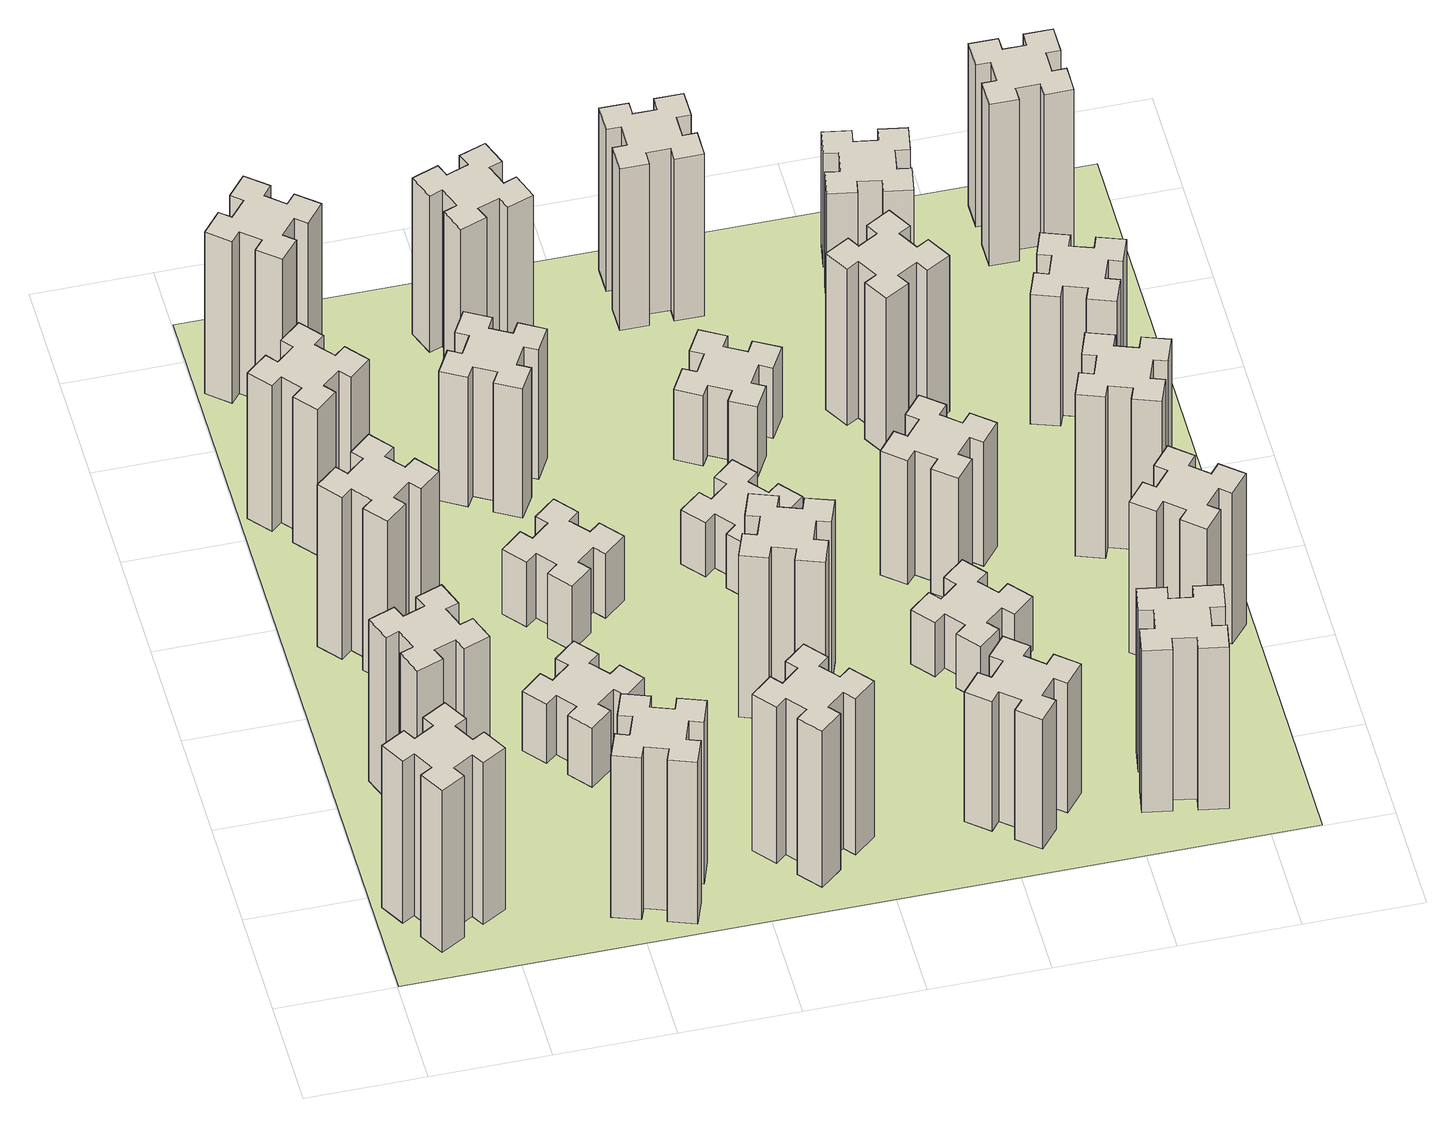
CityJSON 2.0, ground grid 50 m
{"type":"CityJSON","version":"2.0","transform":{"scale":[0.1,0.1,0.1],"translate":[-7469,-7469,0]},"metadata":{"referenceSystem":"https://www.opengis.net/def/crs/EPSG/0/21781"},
"CityObjects":{
"building1":{"type":"Building","attributes":{"class":"1000","function":"1000","usage":"1000","yearOfConstruction":2016,"roofType":"1000","measuredHeight":90,"storeysAboveGround":30,"storeysBelowGround":0},"geometry":[{"type":"Solid","lod":"1","boundaries":[[[[0,1,2,3,4,5,6,7,8,9,10,11,12,13,14,15,16,17,18,19]],[[17,16,20,21]],[[16,15,22,20]],[[15,14,23,22]],[[14,13,24,23]],[[13,12,25,24]],[[12,11,26,25]],[[11,10,27,26]],[[10,9,28,27]],[[9,8,29,28]],[[8,7,30,29]],[[7,6,31,30]],[[6,5,32,31]],[[5,4,33,32]],[[4,3,34,33]],[[3,2,35,34]],[[2,1,36,35]],[[1,0,37,36]],[[0,19,38,37]],[[19,18,39,38]],[[18,17,21,39]],[[24,25,26,27,28,29,30,31,32,33,34,35,36,37,38,39,21,20,22,23]]]]}]},
"building2":{"type":"Building","attributes":{"class":"1000","function":"1000","usage":"1000","yearOfConstruction":2016,"roofType":"1000","measuredHeight":90,"storeysAboveGround":30,"storeysBelowGround":0},"geometry":[{"type":"Solid","lod":"1","boundaries":[[[[40,41,42,43,44,45,46,47,48,49,50,51,52,53,54,55,56,57,58,59]],[[57,56,60,61]],[[56,55,62,60]],[[55,54,63,62]],[[54,53,64,63]],[[53,52,65,64]],[[52,51,66,65]],[[51,50,67,66]],[[50,49,68,67]],[[49,48,69,68]],[[48,47,70,69]],[[47,46,71,70]],[[46,45,72,71]],[[45,44,73,72]],[[44,43,74,73]],[[43,42,75,74]],[[42,41,76,75]],[[41,40,77,76]],[[40,59,78,77]],[[59,58,79,78]],[[58,57,61,79]],[[64,65,66,67,68,69,70,71,72,73,74,75,76,77,78,79,61,60,62,63]]]]}]},
"building3":{"type":"Building","attributes":{"class":"1000","function":"1000","usage":"1000","yearOfConstruction":2016,"roofType":"1000","measuredHeight":90,"storeysAboveGround":30,"storeysBelowGround":0},"geometry":[{"type":"Solid","lod":"1","boundaries":[[[[80,81,82,83,84,85,86,87,88,89,90,91,92,93,94,95,96,97,98,99]],[[97,96,100,101]],[[96,95,102,100]],[[95,94,103,102]],[[94,93,104,103]],[[93,92,105,104]],[[92,91,106,105]],[[91,90,107,106]],[[90,89,108,107]],[[89,88,109,108]],[[88,87,110,109]],[[87,86,111,110]],[[86,85,112,111]],[[85,84,113,112]],[[84,83,114,113]],[[83,82,115,114]],[[82,81,116,115]],[[81,80,117,116]],[[80,99,118,117]],[[99,98,119,118]],[[98,97,101,119]],[[104,105,106,107,108,109,110,111,112,113,114,115,116,117,118,119,101,100,102,103]]]]}]},
"building4":{"type":"Building","attributes":{"class":"1000","function":"1000","usage":"1000","yearOfConstruction":2016,"roofType":"1000","measuredHeight":81,"storeysAboveGround":30,"storeysBelowGround":0},"geometry":[{"type":"Solid","lod":"1","boundaries":[[[[120,121,122,123,124,125,126,127,128,129,130,131,132,133,134,135,136,137,138,139]],[[137,136,140,141]],[[136,135,142,140]],[[135,134,143,142]],[[134,133,144,143]],[[133,132,145,144]],[[132,131,146,145]],[[131,130,147,146]],[[130,129,148,147]],[[129,128,149,148]],[[128,127,150,149]],[[127,126,151,150]],[[126,125,152,151]],[[125,124,153,152]],[[124,123,154,153]],[[123,122,155,154]],[[122,121,156,155]],[[121,120,157,156]],[[120,139,158,157]],[[139,138,159,158]],[[138,137,141,159]],[[144,145,146,147,148,149,150,151,152,153,154,155,156,157,158,159,141,140,142,143]]]]}]},
"building5":{"type":"Building","attributes":{"class":"1000","function":"1000","usage":"1000","yearOfConstruction":2016,"roofType":"1000","measuredHeight":90,"storeysAboveGround":30,"storeysBelowGround":0},"geometry":[{"type":"Solid","lod":"1","boundaries":[[[[160,161,162,163,164,165,166,167,168,169,170,171,172,173,174,175,176,177,178,179]],[[177,176,180,181]],[[176,175,182,180]],[[175,174,183,182]],[[174,173,184,183]],[[173,172,185,184]],[[172,171,186,185]],[[171,170,187,186]],[[170,169,188,187]],[[169,168,189,188]],[[168,167,190,189]],[[167,166,191,190]],[[166,165,192,191]],[[165,164,193,192]],[[164,163,194,193]],[[163,162,195,194]],[[162,161,196,195]],[[161,160,197,196]],[[160,179,198,197]],[[179,178,199,198]],[[178,177,181,199]],[[184,185,186,187,188,189,190,191,192,193,194,195,196,197,198,199,181,180,182,183]]]]}]},
"building6":{"type":"Building","attributes":{"class":"1000","function":"1000","usage":"1000","yearOfConstruction":2016,"roofType":"1000","measuredHeight":90,"storeysAboveGround":30,"storeysBelowGround":0},"geometry":[{"type":"Solid","lod":"1","boundaries":[[[[200,201,202,203,204,205,206,207,208,209,210,211,212,213,214,215,216,217,218,219]],[[217,216,220,221]],[[216,215,222,220]],[[215,214,223,222]],[[214,213,224,223]],[[213,212,225,224]],[[212,211,226,225]],[[211,210,227,226]],[[210,209,228,227]],[[209,208,229,228]],[[208,207,230,229]],[[207,206,231,230]],[[206,205,232,231]],[[205,204,233,232]],[[204,203,234,233]],[[203,202,235,234]],[[202,201,236,235]],[[201,200,237,236]],[[200,219,238,237]],[[219,218,239,238]],[[218,217,221,239]],[[224,225,226,227,228,229,230,231,232,233,234,235,236,237,238,239,221,220,222,223]]]]}]},
"building7":{"type":"Building","attributes":{"class":"1000","function":"1000","usage":"1000","yearOfConstruction":2016,"roofType":"1000","measuredHeight":33,"storeysAboveGround":30,"storeysBelowGround":0},"geometry":[{"type":"Solid","lod":"1","boundaries":[[[[240,241,242,243,244,245,246,247,248,249,250,251,252,253,254,255,256,257,258,259]],[[257,256,260,261]],[[256,255,262,260]],[[255,254,263,262]],[[254,253,264,263]],[[253,252,265,264]],[[252,251,266,265]],[[251,250,267,266]],[[250,249,268,267]],[[249,248,269,268]],[[248,247,270,269]],[[247,246,271,270]],[[246,245,272,271]],[[245,244,273,272]],[[244,243,274,273]],[[243,242,275,274]],[[242,241,276,275]],[[241,240,277,276]],[[240,259,278,277]],[[259,258,279,278]],[[258,257,261,279]],[[264,265,266,267,268,269,270,271,272,273,274,275,276,277,278,279,261,260,262,263]]]]}]},
"building8":{"type":"Building","attributes":{"class":"1000","function":"1000","usage":"1000","yearOfConstruction":2016,"roofType":"1000","measuredHeight":36,"storeysAboveGround":30,"storeysBelowGround":0},"geometry":[{"type":"Solid","lod":"1","boundaries":[[[[280,281,282,283,284,285,286,287,288,289,290,291,292,293,294,295,296,297,298,299]],[[297,296,300,301]],[[296,295,302,300]],[[295,294,303,302]],[[294,293,304,303]],[[293,292,305,304]],[[292,291,306,305]],[[291,290,307,306]],[[290,289,308,307]],[[289,288,309,308]],[[288,287,310,309]],[[287,286,311,310]],[[286,285,312,311]],[[285,284,313,312]],[[284,283,314,313]],[[283,282,315,314]],[[282,281,316,315]],[[281,280,317,316]],[[280,299,318,317]],[[299,298,319,318]],[[298,297,301,319]],[[304,305,306,307,308,309,310,311,312,313,314,315,316,317,318,319,301,300,302,303]]]]}]},
"building9":{"type":"Building","attributes":{"class":"1000","function":"1000","usage":"1000","yearOfConstruction":2016,"roofType":"1000","measuredHeight":72,"storeysAboveGround":30,"storeysBelowGround":0},"geometry":[{"type":"Solid","lod":"1","boundaries":[[[[320,321,322,323,324,325,326,327,328,329,330,331,332,333,334,335,336,337,338,339]],[[337,336,340,341]],[[336,335,342,340]],[[335,334,343,342]],[[334,333,344,343]],[[333,332,345,344]],[[332,331,346,345]],[[331,330,347,346]],[[330,329,348,347]],[[329,328,349,348]],[[328,327,350,349]],[[327,326,351,350]],[[326,325,352,351]],[[325,324,353,352]],[[324,323,354,353]],[[323,322,355,354]],[[322,321,356,355]],[[321,320,357,356]],[[320,339,358,357]],[[339,338,359,358]],[[338,337,341,359]],[[344,345,346,347,348,349,350,351,352,353,354,355,356,357,358,359,341,340,342,343]]]]}]},
"building10":{"type":"Building","attributes":{"class":"1000","function":"1000","usage":"1000","yearOfConstruction":2016,"roofType":"1000","measuredHeight":87,"storeysAboveGround":30,"storeysBelowGround":0},"geometry":[{"type":"Solid","lod":"1","boundaries":[[[[360,361,362,363,364,365,366,367,368,369,370,371,372,373,374,375,376,377,378,379]],[[377,376,380,381]],[[376,375,382,380]],[[375,374,383,382]],[[374,373,384,383]],[[373,372,385,384]],[[372,371,386,385]],[[371,370,387,386]],[[370,369,388,387]],[[369,368,389,388]],[[368,367,390,389]],[[367,366,391,390]],[[366,365,392,391]],[[365,364,393,392]],[[364,363,394,393]],[[363,362,395,394]],[[362,361,396,395]],[[361,360,397,396]],[[360,379,398,397]],[[379,378,399,398]],[[378,377,381,399]],[[384,385,386,387,388,389,390,391,392,393,394,395,396,397,398,399,381,380,382,383]]]]}]},
"building11":{"type":"Building","attributes":{"class":"1000","function":"1000","usage":"1000","yearOfConstruction":2016,"roofType":"1000","measuredHeight":87,"storeysAboveGround":30,"storeysBelowGround":0},"geometry":[{"type":"Solid","lod":"1","boundaries":[[[[400,401,402,403,404,405,406,407,408,409,410,411,412,413,414,415,416,417,418,419]],[[417,416,420,421]],[[416,415,422,420]],[[415,414,423,422]],[[414,413,424,423]],[[413,412,425,424]],[[412,411,426,425]],[[411,410,427,426]],[[410,409,428,427]],[[409,408,429,428]],[[408,407,430,429]],[[407,406,431,430]],[[406,405,432,431]],[[405,404,433,432]],[[404,403,434,433]],[[403,402,435,434]],[[402,401,436,435]],[[401,400,437,436]],[[400,419,438,437]],[[419,418,439,438]],[[418,417,421,439]],[[424,425,426,427,428,429,430,431,432,433,434,435,436,437,438,439,421,420,422,423]]]]}]},
"building12":{"type":"Building","attributes":{"class":"1000","function":"1000","usage":"1000","yearOfConstruction":2016,"roofType":"1000","measuredHeight":90,"storeysAboveGround":30,"storeysBelowGround":0},"geometry":[{"type":"Solid","lod":"1","boundaries":[[[[440,441,442,443,444,445,446,447,448,449,450,451,452,453,454,455,456,457,458,459]],[[457,456,460,461]],[[456,455,462,460]],[[455,454,463,462]],[[454,453,464,463]],[[453,452,465,464]],[[452,451,466,465]],[[451,450,467,466]],[[450,449,468,467]],[[449,448,469,468]],[[448,447,470,469]],[[447,446,471,470]],[[446,445,472,471]],[[445,444,473,472]],[[444,443,474,473]],[[443,442,475,474]],[[442,441,476,475]],[[441,440,477,476]],[[440,459,478,477]],[[459,458,479,478]],[[458,457,461,479]],[[464,465,466,467,468,469,470,471,472,473,474,475,476,477,478,479,461,460,462,463]]]]}]},
"building13":{"type":"Building","attributes":{"class":"1000","function":"1000","usage":"1000","yearOfConstruction":2016,"roofType":"1000","measuredHeight":30,"storeysAboveGround":30,"storeysBelowGround":0},"geometry":[{"type":"Solid","lod":"1","boundaries":[[[[480,481,482,483,484,485,486,487,488,489,490,491,492,493,494,495,496,497,498,499]],[[497,496,500,501]],[[496,495,502,500]],[[495,494,503,502]],[[494,493,504,503]],[[493,492,505,504]],[[492,491,506,505]],[[491,490,507,506]],[[490,489,508,507]],[[489,488,509,508]],[[488,487,510,509]],[[487,486,511,510]],[[486,485,512,511]],[[485,484,513,512]],[[484,483,514,513]],[[483,482,515,514]],[[482,481,516,515]],[[481,480,517,516]],[[480,499,518,517]],[[499,498,519,518]],[[498,497,501,519]],[[504,505,506,507,508,509,510,511,512,513,514,515,516,517,518,519,501,500,502,503]]]]}]},
"building14":{"type":"Building","attributes":{"class":"1000","function":"1000","usage":"1000","yearOfConstruction":2016,"roofType":"1000","measuredHeight":72,"storeysAboveGround":30,"storeysBelowGround":0},"geometry":[{"type":"Solid","lod":"1","boundaries":[[[[520,521,522,523,524,525,526,527,528,529,530,531,532,533,534,535,536,537,538,539]],[[537,536,540,541]],[[536,535,542,540]],[[535,534,543,542]],[[534,533,544,543]],[[533,532,545,544]],[[532,531,546,545]],[[531,530,547,546]],[[530,529,548,547]],[[529,528,549,548]],[[528,527,550,549]],[[527,526,551,550]],[[526,525,552,551]],[[525,524,553,552]],[[524,523,554,553]],[[523,522,555,554]],[[522,521,556,555]],[[521,520,557,556]],[[520,539,558,557]],[[539,538,559,558]],[[538,537,541,559]],[[544,545,546,547,548,549,550,551,552,553,554,555,556,557,558,559,541,540,542,543]]]]}]},
"building15":{"type":"Building","attributes":{"class":"1000","function":"1000","usage":"1000","yearOfConstruction":2016,"roofType":"1000","measuredHeight":39,"storeysAboveGround":30,"storeysBelowGround":0},"geometry":[{"type":"Solid","lod":"1","boundaries":[[[[560,561,562,563,564,565,566,567,568,569,570,571,572,573,574,575,576,577,578,579]],[[577,576,580,581]],[[576,575,582,580]],[[575,574,583,582]],[[574,573,584,583]],[[573,572,585,584]],[[572,571,586,585]],[[571,570,587,586]],[[570,569,588,587]],[[569,568,589,588]],[[568,567,590,589]],[[567,566,591,590]],[[566,565,592,591]],[[565,564,593,592]],[[564,563,594,593]],[[563,562,595,594]],[[562,561,596,595]],[[561,560,597,596]],[[560,579,598,597]],[[579,578,599,598]],[[578,577,581,599]],[[584,585,586,587,588,589,590,591,592,593,594,595,596,597,598,599,581,580,582,583]]]]}]},
"building16":{"type":"Building","attributes":{"class":"1000","function":"1000","usage":"1000","yearOfConstruction":2016,"roofType":"1000","measuredHeight":90,"storeysAboveGround":30,"storeysBelowGround":0},"geometry":[{"type":"Solid","lod":"1","boundaries":[[[[600,601,602,603,604,605,606,607,608,609,610,611,612,613,614,615,616,617,618,619]],[[617,616,620,621]],[[616,615,622,620]],[[615,614,623,622]],[[614,613,624,623]],[[613,612,625,624]],[[612,611,626,625]],[[611,610,627,626]],[[610,609,628,627]],[[609,608,629,628]],[[608,607,630,629]],[[607,606,631,630]],[[606,605,632,631]],[[605,604,633,632]],[[604,603,634,633]],[[603,602,635,634]],[[602,601,636,635]],[[601,600,637,636]],[[600,619,638,637]],[[619,618,639,638]],[[618,617,621,639]],[[624,625,626,627,628,629,630,631,632,633,634,635,636,637,638,639,621,620,622,623]]]]}]},
"building17":{"type":"Building","attributes":{"class":"1000","function":"1000","usage":"1000","yearOfConstruction":2016,"roofType":"1000","measuredHeight":30,"storeysAboveGround":30,"storeysBelowGround":0},"geometry":[{"type":"Solid","lod":"1","boundaries":[[[[640,641,642,643,644,645,646,647,648,649,650,651,652,653,654,655,656,657,658,659]],[[657,656,660,661]],[[656,655,662,660]],[[655,654,663,662]],[[654,653,664,663]],[[653,652,665,664]],[[652,651,666,665]],[[651,650,667,666]],[[650,649,668,667]],[[649,648,669,668]],[[648,647,670,669]],[[647,646,671,670]],[[646,645,672,671]],[[645,644,673,672]],[[644,643,674,673]],[[643,642,675,674]],[[642,641,676,675]],[[641,640,677,676]],[[640,659,678,677]],[[659,658,679,678]],[[658,657,661,679]],[[664,665,666,667,668,669,670,671,672,673,674,675,676,677,678,679,661,660,662,663]]]]}]},
"building18":{"type":"Building","attributes":{"class":"1000","function":"1000","usage":"1000","yearOfConstruction":2016,"roofType":"1000","measuredHeight":69,"storeysAboveGround":30,"storeysBelowGround":0},"geometry":[{"type":"Solid","lod":"1","boundaries":[[[[680,681,682,683,684,685,686,687,688,689,690,691,692,693,694,695,696,697,698,699]],[[697,696,700,701]],[[696,695,702,700]],[[695,694,703,702]],[[694,693,704,703]],[[693,692,705,704]],[[692,691,706,705]],[[691,690,707,706]],[[690,689,708,707]],[[689,688,709,708]],[[688,687,710,709]],[[687,686,711,710]],[[686,685,712,711]],[[685,684,713,712]],[[684,683,714,713]],[[683,682,715,714]],[[682,681,716,715]],[[681,680,717,716]],[[680,699,718,717]],[[699,698,719,718]],[[698,697,701,719]],[[704,705,706,707,708,709,710,711,712,713,714,715,716,717,718,719,701,700,702,703]]]]}]},
"building19":{"type":"Building","attributes":{"class":"1000","function":"1000","usage":"1000","yearOfConstruction":2016,"roofType":"1000","measuredHeight":90,"storeysAboveGround":30,"storeysBelowGround":0},"geometry":[{"type":"Solid","lod":"1","boundaries":[[[[720,721,722,723,724,725,726,727,728,729,730,731,732,733,734,735,736,737,738,739]],[[737,736,740,741]],[[736,735,742,740]],[[735,734,743,742]],[[734,733,744,743]],[[733,732,745,744]],[[732,731,746,745]],[[731,730,747,746]],[[730,729,748,747]],[[729,728,749,748]],[[728,727,750,749]],[[727,726,751,750]],[[726,725,752,751]],[[725,724,753,752]],[[724,723,754,753]],[[723,722,755,754]],[[722,721,756,755]],[[721,720,757,756]],[[720,739,758,757]],[[739,738,759,758]],[[738,737,741,759]],[[744,745,746,747,748,749,750,751,752,753,754,755,756,757,758,759,741,740,742,743]]]]}]},
"building20":{"type":"Building","attributes":{"class":"1000","function":"1000","usage":"1000","yearOfConstruction":2016,"roofType":"1000","measuredHeight":87,"storeysAboveGround":30,"storeysBelowGround":0},"geometry":[{"type":"Solid","lod":"1","boundaries":[[[[760,761,762,763,764,765,766,767,768,769,770,771,772,773,774,775,776,777,778,779]],[[777,776,780,781]],[[776,775,782,780]],[[775,774,783,782]],[[774,773,784,783]],[[773,772,785,784]],[[772,771,786,785]],[[771,770,787,786]],[[770,769,788,787]],[[769,768,789,788]],[[768,767,790,789]],[[767,766,791,790]],[[766,765,792,791]],[[765,764,793,792]],[[764,763,794,793]],[[763,762,795,794]],[[762,761,796,795]],[[761,760,797,796]],[[760,779,798,797]],[[779,778,799,798]],[[778,777,781,799]],[[784,785,786,787,788,789,790,791,792,793,794,795,796,797,798,799,781,780,782,783]]]]}]},
"building21":{"type":"Building","attributes":{"class":"1000","function":"1000","usage":"1000","yearOfConstruction":2016,"roofType":"1000","measuredHeight":63,"storeysAboveGround":30,"storeysBelowGround":0},"geometry":[{"type":"Solid","lod":"1","boundaries":[[[[800,801,802,803,804,805,806,807,808,809,810,811,812,813,814,815,816,817,818,819]],[[817,816,820,821]],[[816,815,822,820]],[[815,814,823,822]],[[814,813,824,823]],[[813,812,825,824]],[[812,811,826,825]],[[811,810,827,826]],[[810,809,828,827]],[[809,808,829,828]],[[808,807,830,829]],[[807,806,831,830]],[[806,805,832,831]],[[805,804,833,832]],[[804,803,834,833]],[[803,802,835,834]],[[802,801,836,835]],[[801,800,837,836]],[[800,819,838,837]],[[819,818,839,838]],[[818,817,821,839]],[[824,825,826,827,828,829,830,831,832,833,834,835,836,837,838,839,821,820,822,823]]]]}]},
"building22":{"type":"Building","attributes":{"class":"1000","function":"1000","usage":"1000","yearOfConstruction":2016,"roofType":"1000","measuredHeight":84,"storeysAboveGround":30,"storeysBelowGround":0},"geometry":[{"type":"Solid","lod":"1","boundaries":[[[[840,841,842,843,844,845,846,847,848,849,850,851,852,853,854,855,856,857,858,859]],[[857,856,860,861]],[[856,855,862,860]],[[855,854,863,862]],[[854,853,864,863]],[[853,852,865,864]],[[852,851,866,865]],[[851,850,867,866]],[[850,849,868,867]],[[849,848,869,868]],[[848,847,870,869]],[[847,846,871,870]],[[846,845,872,871]],[[845,844,873,872]],[[844,843,874,873]],[[843,842,875,874]],[[842,841,876,875]],[[841,840,877,876]],[[840,859,878,877]],[[859,858,879,878]],[[858,857,861,879]],[[864,865,866,867,868,869,870,871,872,873,874,875,876,877,878,879,861,860,862,863]]]]}]},
"building23":{"type":"Building","attributes":{"class":"1000","function":"1000","usage":"1000","yearOfConstruction":2016,"roofType":"1000","measuredHeight":90,"storeysAboveGround":30,"storeysBelowGround":0},"geometry":[{"type":"Solid","lod":"1","boundaries":[[[[880,881,882,883,884,885,886,887,888,889,890,891,892,893,894,895,896,897,898,899]],[[897,896,900,901]],[[896,895,902,900]],[[895,894,903,902]],[[894,893,904,903]],[[893,892,905,904]],[[892,891,906,905]],[[891,890,907,906]],[[890,889,908,907]],[[889,888,909,908]],[[888,887,910,909]],[[887,886,911,910]],[[886,885,912,911]],[[885,884,913,912]],[[884,883,914,913]],[[883,882,915,914]],[[882,881,916,915]],[[881,880,917,916]],[[880,899,918,917]],[[899,898,919,918]],[[898,897,901,919]],[[904,905,906,907,908,909,910,911,912,913,914,915,916,917,918,919,901,900,902,903]]]]}]},
"building24":{"type":"Building","attributes":{"class":"1000","function":"1000","usage":"1000","yearOfConstruction":2016,"roofType":"1000","measuredHeight":72,"storeysAboveGround":30,"storeysBelowGround":0},"geometry":[{"type":"Solid","lod":"1","boundaries":[[[[920,921,922,923,924,925,926,927,928,929,930,931,932,933,934,935,936,937,938,939]],[[937,936,940,941]],[[936,935,942,940]],[[935,934,943,942]],[[934,933,944,943]],[[933,932,945,944]],[[932,931,946,945]],[[931,930,947,946]],[[930,929,948,947]],[[929,928,949,948]],[[928,927,950,949]],[[927,926,951,950]],[[926,925,952,951]],[[925,924,953,952]],[[924,923,954,953]],[[923,922,955,954]],[[922,921,956,955]],[[921,920,957,956]],[[920,939,958,957]],[[939,938,959,958]],[[938,937,941,959]],[[944,945,946,947,948,949,950,951,952,953,954,955,956,957,958,959,941,940,942,943]]]]}]},
"building25":{"type":"Building","attributes":{"class":"1000","function":"1000","usage":"1000","yearOfConstruction":2016,"roofType":"1000","measuredHeight":90,"storeysAboveGround":30,"storeysBelowGround":0},"geometry":[{"type":"Solid","lod":"1","boundaries":[[[[960,961,962,963,964,965,966,967,968,969,970,971,972,973,974,975,976,977,978,979]],[[977,976,980,981]],[[976,975,982,980]],[[975,974,983,982]],[[974,973,984,983]],[[973,972,985,984]],[[972,971,986,985]],[[971,970,987,986]],[[970,969,988,987]],[[969,968,989,988]],[[968,967,990,989]],[[967,966,991,990]],[[966,965,992,991]],[[965,964,993,992]],[[964,963,994,993]],[[963,962,995,994]],[[962,961,996,995]],[[961,960,997,996]],[[960,979,998,997]],[[979,978,999,998]],[[978,977,981,999]],[[984,985,986,987,988,989,990,991,992,993,994,995,996,997,998,999,981,980,982,983]]]]}]},
"landuse1":{"type":"LandUse","attributes":{"name":"plot1","function":"1010"},"geometry":[{"type":"MultiSurface","lod":"1","boundaries":[[[1000,1001,1002,1003]]]}]}
},
"vertices":[
[287,255,0],[374,305,0],[404,253,0],[508,313,0],[448,417,0],[396,387,0],[346,474,0],[398,504,0],[338,608,0],[234,548,0],[264,496,0],[177,446,0],[147,498,0],[43,438,0],[103,334,0],[155,364,0],[205,277,0],[153,247,0],[213,143,0],[317,203,0],[205,277,900],[153,247,900],[155,364,900],[103,334,900],[43,438,900],[147,498,900],[177,446,900],[264,496,900],[234,548,900],[338,608,900],[398,504,900],[346,474,900],[396,387,900],[448,417,900],[508,313,900],[404,253,900],[374,305,900],[287,255,900],[317,203,900],[213,143,900],
[385,1136,0],[291,1102,0],[270,1158,0],[157,1117,0],[199,1004,0],[255,1025,0],[289,931,0],[233,910,0],[274,797,0],[387,839,0],[366,895,0],[460,929,0],[480,873,0],[593,914,0],[552,1027,0],[496,1006,0],[462,1100,0],[518,1120,0],[477,1233,0],[364,1192,0],[462,1100,900],[518,1120,900],[496,1006,900],[552,1027,900],[593,914,900],[480,873,900],[460,929,900],[366,895,900],[387,839,900],[274,797,900],[233,910,900],[289,931,900],[255,1025,900],[199,1004,900],[157,1117,900],[270,1158,900],[291,1102,900],[385,1136,900],[364,1192,900],[477,1233,900],
[492,1888,0],[427,1964,0],[473,2003,0],[396,2095,0],[304,2018,0],[343,1972,0],[266,1907,0],[228,1953,0],[136,1876,0],[213,1784,0],[259,1823,0],[323,1746,0],[277,1708,0],[354,1616,0],[446,1693,0],[408,1739,0],[484,1803,0],[523,1757,0],[615,1834,0],[538,1926,0],[484,1803,900],[523,1757,900],[408,1739,900],[446,1693,900],[354,1616,900],[277,1708,900],[323,1746,900],[259,1823,900],[213,1784,900],[136,1876,900],[228,1953,900],[266,1907,900],[343,1972,900],[304,2018,900],[396,2095,900],[473,2003,900],[427,1964,900],[492,1888,900],[538,1926,900],[615,1834,900],
[243,2712,0],[166,2647,0],[128,2693,0],[36,2616,0],[113,2524,0],[159,2563,0],[223,2486,0],[177,2448,0],[254,2356,0],[346,2433,0],[308,2479,0],[384,2543,0],[423,2497,0],[515,2574,0],[438,2666,0],[392,2628,0],[327,2704,0],[373,2743,0],[296,2835,0],[204,2758,0],[327,2704,810],[373,2743,810],[392,2628,810],[438,2666,810],[515,2574,810],[423,2497,810],[384,2543,810],[308,2479,810],[346,2433,810],[254,2356,810],[177,2448,810],[223,2486,810],[159,2563,810],[113,2524,810],[36,2616,810],[128,2693,810],[166,2647,810],[243,2712,810],[204,2758,810],[296,2835,810],
[1029,360,0],[995,266,0],[939,287,0],[897,174,0],[1010,133,0],[1031,189,0],[1125,155,0],[1104,99,0],[1217,57,0],[1258,170,0],[1202,191,0],[1236,285,0],[1292,264,0],[1333,377,0],[1220,418,0],[1200,362,0],[1106,396,0],[1127,452,0],[1014,493,0],[973,380,0],[1106,396,900],[1127,452,900],[1200,362,900],[1220,418,900],[1333,377,900],[1292,264,900],[1236,285,900],[1202,191,900],[1258,170,900],[1217,57,900],[1104,99,900],[1125,155,900],[1031,189,900],[1010,133,900],[897,174,900],[939,287,900],[995,266,900],[1029,360,900],[973,380,900],[1014,493,900],
[384,3387,0],[308,3452,0],[346,3498,0],[254,3575,0],[177,3483,0],[223,3444,0],[159,3368,0],[113,3406,0],[36,3314,0],[128,3237,0],[166,3283,0],[243,3219,0],[204,3173,0],[296,3096,0],[373,3188,0],[327,3226,0],[392,3303,0],[438,3264,0],[515,3356,0],[423,3433,0],[392,3303,900],[438,3264,900],[327,3226,900],[373,3188,900],[296,3096,900],[204,3173,900],[243,3219,900],[166,3283,900],[128,3237,900],[36,3314,900],[113,3406,900],[159,3368,900],[223,3444,900],[177,3483,900],[254,3575,900],[346,3498,900],[308,3452,900],[384,3387,900],[423,3433,900],[515,3356,900],
[983,1232,0],[906,1167,0],[868,1213,0],[776,1136,0],[853,1044,0],[899,1083,0],[963,1006,0],[917,968,0],[994,876,0],[1086,953,0],[1048,999,0],[1124,1063,0],[1163,1017,0],[1255,1094,0],[1178,1186,0],[1132,1148,0],[1067,1224,0],[1113,1263,0],[1036,1355,0],[944,1278,0],[1067,1224,330],[1113,1263,330],[1132,1148,330],[1178,1186,330],[1255,1094,330],[1163,1017,330],[1124,1063,330],[1048,999,330],[1086,953,330],[994,876,330],[917,968,330],[963,1006,330],[899,1083,330],[853,1044,330],[776,1136,330],[868,1213,330],[906,1167,330],[983,1232,330],[944,1278,330],[1036,1355,330],
[1083,1972,0],[1006,1907,0],[968,1953,0],[876,1876,0],[953,1784,0],[999,1823,0],[1063,1746,0],[1017,1708,0],[1094,1616,0],[1186,1693,0],[1148,1739,0],[1224,1803,0],[1263,1757,0],[1355,1834,0],[1278,1926,0],[1232,1888,0],[1167,1964,0],[1213,2003,0],[1136,2095,0],[1044,2018,0],[1167,1964,360],[1213,2003,360],[1232,1888,360],[1278,1926,360],[1355,1834,360],[1263,1757,360],[1224,1803,360],[1148,1739,360],[1186,1693,360],[1094,1616,360],[1017,1708,360],[1063,1746,360],[999,1823,360],[953,1784,360],[876,1876,360],[968,1953,360],[1006,1907,360],[1083,1972,360],[1044,2018,360],[1136,2095,360],
[1114,2666,0],[1027,2716,0],[1057,2768,0],[953,2828,0],[893,2724,0],[945,2694,0],[895,2607,0],[843,2637,0],[783,2533,0],[887,2473,0],[917,2525,0],[1004,2475,0],[974,2423,0],[1078,2363,0],[1138,2467,0],[1086,2497,0],[1136,2584,0],[1188,2554,0],[1248,2658,0],[1144,2718,0],[1136,2584,720],[1188,2554,720],[1086,2497,720],[1138,2467,720],[1078,2363,720],[974,2423,720],[1004,2475,720],[917,2525,720],[887,2473,720],[783,2533,720],[843,2637,720],[895,2607,720],[945,2694,720],[893,2724,720],[953,2828,720],[1057,2768,720],[1027,2716,720],[1114,2666,720],[1144,2718,720],[1248,2658,720],
[1639,343,0],[1703,266,0],[1657,228,0],[1734,136,0],[1826,213,0],[1788,259,0],[1864,323,0],[1903,277,0],[1995,354,0],[1918,446,0],[1872,408,0],[1807,484,0],[1853,523,0],[1776,615,0],[1684,538,0],[1723,492,0],[1646,427,0],[1608,473,0],[1516,396,0],[1593,304,0],[1646,427,870],[1608,473,870],[1723,492,870],[1684,538,870],[1776,615,870],[1853,523,870],[1807,484,870],[1872,408,870],[1918,446,870],[1995,354,870],[1903,277,870],[1864,323,870],[1788,259,870],[1826,213,870],[1734,136,870],[1657,228,870],[1703,266,870],[1639,343,870],[1593,304,870],[1516,396,870],
[1125,3456,0],[1031,3422,0],[1010,3478,0],[897,3437,0],[939,3324,0],[995,3345,0],[1029,3251,0],[973,3230,0],[1014,3117,0],[1127,3159,0],[1106,3215,0],[1200,3249,0],[1220,3193,0],[1333,3234,0],[1292,3347,0],[1236,3326,0],[1202,3420,0],[1258,3440,0],[1217,3553,0],[1104,3512,0],[1202,3420,870],[1258,3440,870],[1236,3326,870],[1292,3347,870],[1333,3234,870],[1220,3193,870],[1200,3249,870],[1106,3215,870],[1127,3159,870],[1014,3117,870],[973,3230,870],[1029,3251,870],[995,3345,870],[939,3324,870],[897,3437,870],[1010,3478,870],[1031,3422,870],[1125,3456,870],[1104,3512,870],[1217,3553,870],
[1769,1300,0],[1735,1206,0],[1679,1227,0],[1637,1114,0],[1750,1073,0],[1771,1129,0],[1865,1095,0],[1844,1039,0],[1957,997,0],[1998,1110,0],[1942,1131,0],[1976,1225,0],[2032,1204,0],[2073,1317,0],[1960,1358,0],[1940,1302,0],[1846,1336,0],[1867,1392,0],[1754,1433,0],[1713,1320,0],[1846,1336,900],[1867,1392,900],[1940,1302,900],[1960,1358,900],[2073,1317,900],[2032,1204,900],[1976,1225,900],[1942,1131,900],[1998,1110,900],[1957,997,900],[1844,1039,900],[1865,1095,900],[1771,1129,900],[1750,1073,900],[1637,1114,900],[1679,1227,900],[1735,1206,900],[1769,1300,900],[1713,1320,900],[1754,1433,900],
[1972,1988,0],[1907,2064,0],[1953,2103,0],[1876,2195,0],[1784,2118,0],[1823,2072,0],[1746,2007,0],[1708,2053,0],[1616,1976,0],[1693,1884,0],[1739,1923,0],[1803,1846,0],[1757,1808,0],[1834,1716,0],[1926,1793,0],[1888,1839,0],[1964,1903,0],[2003,1857,0],[2095,1934,0],[2018,2026,0],[1964,1903,300],[2003,1857,300],[1888,1839,300],[1926,1793,300],[1834,1716,300],[1757,1808,300],[1803,1846,300],[1739,1923,300],[1693,1884,300],[1616,1976,300],[1708,2053,300],[1746,2007,300],[1823,2072,300],[1784,2118,300],[1876,2195,300],[1953,2103,300],[1907,2064,300],[1972,1988,300],[2018,2026,300],[2095,1934,300],
[2486,323,0],[2563,259,0],[2524,213,0],[2616,136,0],[2693,228,0],[2647,266,0],[2712,343,0],[2758,304,0],[2835,396,0],[2743,473,0],[2704,427,0],[2628,492,0],[2666,538,0],[2574,615,0],[2497,523,0],[2543,484,0],[2479,408,0],[2433,446,0],[2356,354,0],[2448,277,0],[2479,408,720],[2433,446,720],[2543,484,720],[2497,523,720],[2574,615,720],[2666,538,720],[2628,492,720],[2704,427,720],[2743,473,720],[2835,396,720],[2758,304,720],[2712,343,720],[2647,266,720],[2693,228,720],[2616,136,720],[2524,213,720],[2563,259,720],[2486,323,720],[2448,277,720],[2356,354,720],
[2026,2497,0],[2076,2584,0],[2128,2554,0],[2188,2658,0],[2084,2718,0],[2054,2666,0],[1967,2716,0],[1997,2768,0],[1893,2828,0],[1833,2724,0],[1885,2694,0],[1835,2607,0],[1783,2637,0],[1723,2533,0],[1827,2473,0],[1857,2525,0],[1944,2475,0],[1914,2423,0],[2018,2363,0],[2078,2467,0],[1944,2475,390],[1914,2423,390],[1857,2525,390],[1827,2473,390],[1723,2533,390],[1783,2637,390],[1835,2607,390],[1885,2694,390],[1833,2724,390],[1893,2828,390],[1997,2768,390],[1967,2716,390],[2054,2666,390],[2084,2718,390],[2188,2658,390],[2128,2554,390],[2076,2584,390],[2026,2497,390],[2078,2467,390],[2018,2363,390],
[1965,3385,0],[1965,3485,0],[2025,3485,0],[2025,3605,0],[1905,3605,0],[1905,3545,0],[1805,3545,0],[1805,3605,0],[1685,3605,0],[1685,3485,0],[1745,3485,0],[1745,3385,0],[1685,3385,0],[1685,3265,0],[1805,3265,0],[1805,3325,0],[1905,3325,0],[1905,3265,0],[2025,3265,0],[2025,3385,0],[1905,3325,900],[1905,3265,900],[1805,3325,900],[1805,3265,900],[1685,3265,900],[1685,3385,900],[1745,3385,900],[1745,3485,900],[1685,3485,900],[1685,3605,900],[1805,3605,900],[1805,3545,900],[1905,3545,900],[1905,3605,900],[2025,3605,900],[2025,3485,900],[1965,3485,900],[1965,3385,900],[2025,3385,900],[2025,3265,900],
[2563,1332,0],[2486,1267,0],[2448,1313,0],[2356,1236,0],[2433,1144,0],[2479,1183,0],[2543,1106,0],[2497,1068,0],[2574,976,0],[2666,1053,0],[2628,1099,0],[2704,1163,0],[2743,1117,0],[2835,1194,0],[2758,1286,0],[2712,1248,0],[2647,1324,0],[2693,1363,0],[2616,1455,0],[2524,1378,0],[2647,1324,300],[2693,1363,300],[2712,1248,300],[2758,1286,300],[2835,1194,300],[2743,1117,300],[2704,1163,300],[2628,1099,300],[2666,1053,300],[2574,976,300],[2497,1068,300],[2543,1106,300],[2479,1183,300],[2433,1144,300],[2356,1236,300],[2448,1313,300],[2486,1267,300],[2563,1332,300],[2524,1378,300],[2616,1455,300],
[2486,1703,0],[2563,1639,0],[2524,1593,0],[2616,1516,0],[2693,1608,0],[2647,1646,0],[2712,1723,0],[2758,1684,0],[2835,1776,0],[2743,1853,0],[2704,1807,0],[2628,1872,0],[2666,1918,0],[2574,1995,0],[2497,1903,0],[2543,1864,0],[2479,1788,0],[2433,1826,0],[2356,1734,0],[2448,1657,0],[2479,1788,690],[2433,1826,690],[2543,1864,690],[2497,1903,690],[2574,1995,690],[2666,1918,690],[2628,1872,690],[2704,1807,690],[2743,1853,690],[2835,1776,690],[2758,1684,690],[2712,1723,690],[2647,1646,690],[2693,1608,690],[2616,1516,690],[2524,1593,690],[2563,1639,690],[2486,1703,690],[2448,1657,690],[2356,1734,690],
[3304,475,0],[3205,492,0],[3216,551,0],[3097,572,0],[3077,454,0],[3136,444,0],[3118,345,0],[3059,356,0],[3038,237,0],[3157,217,0],[3167,276,0],[3265,258,0],[3255,199,0],[3373,178,0],[3394,297,0],[3335,307,0],[3352,405,0],[3411,395,0],[3432,513,0],[3314,534,0],[3352,405,900],[3411,395,900],[3335,307,900],[3394,297,900],[3373,178,900],[3255,199,900],[3265,258,900],[3167,276,900],[3157,217,900],[3038,237,900],[3059,356,900],[3118,345,900],[3136,444,900],[3077,454,900],[3097,572,900],[3216,551,900],[3205,492,900],[3304,475,900],[3314,534,900],[3432,513,900],
[2607,2475,0],[2694,2525,0],[2724,2473,0],[2828,2533,0],[2768,2637,0],[2716,2607,0],[2666,2694,0],[2718,2724,0],[2658,2828,0],[2554,2768,0],[2584,2716,0],[2497,2666,0],[2467,2718,0],[2363,2658,0],[2423,2554,0],[2475,2584,0],[2525,2497,0],[2473,2467,0],[2533,2363,0],[2637,2423,0],[2525,2497,870],[2473,2467,870],[2475,2584,870],[2423,2554,870],[2363,2658,870],[2467,2718,870],[2497,2666,870],[2584,2716,870],[2554,2768,870],[2658,2828,870],[2718,2724,870],[2666,2694,870],[2716,2607,870],[2768,2637,870],[2828,2533,870],[2724,2473,870],[2694,2525,870],[2607,2475,870],[2637,2423,870],[2533,2363,870],
[2596,3404,0],[2578,3305,0],[2519,3316,0],[2498,3197,0],[2617,3177,0],[2627,3236,0],[2725,3218,0],[2715,3159,0],[2833,3138,0],[2854,3257,0],[2795,3267,0],[2812,3365,0],[2871,3355,0],[2892,3473,0],[2774,3494,0],[2764,3435,0],[2665,3452,0],[2676,3511,0],[2557,3532,0],[2537,3414,0],[2665,3452,630],[2676,3511,630],[2764,3435,630],[2774,3494,630],[2892,3473,630],[2871,3355,630],[2812,3365,630],[2795,3267,630],[2854,3257,630],[2833,3138,630],[2715,3159,630],[2725,3218,630],[2627,3236,630],[2617,3177,630],[2498,3197,630],[2519,3316,630],[2578,3305,630],[2596,3404,630],[2537,3414,630],[2557,3532,630],
[3487,1006,0],[3552,1083,0],[3598,1044,0],[3675,1136,0],[3583,1213,0],[3544,1167,0],[3468,1232,0],[3506,1278,0],[3414,1355,0],[3337,1263,0],[3383,1224,0],[3319,1148,0],[3273,1186,0],[3196,1094,0],[3288,1017,0],[3326,1063,0],[3403,999,0],[3364,953,0],[3456,876,0],[3533,968,0],[3403,999,840],[3364,953,840],[3326,1063,840],[3288,1017,840],[3196,1094,840],[3273,1186,840],[3319,1148,840],[3383,1224,840],[3337,1263,840],[3414,1355,840],[3506,1278,840],[3468,1232,840],[3544,1167,840],[3583,1213,840],[3675,1136,840],[3598,1044,840],[3552,1083,840],[3487,1006,840],[3533,968,840],[3456,876,840],
[3420,1842,0],[3326,1876,0],[3347,1932,0],[3234,1973,0],[3193,1860,0],[3249,1840,0],[3215,1746,0],[3159,1767,0],[3117,1654,0],[3230,1613,0],[3251,1669,0],[3345,1635,0],[3324,1579,0],[3437,1537,0],[3478,1650,0],[3422,1671,0],[3456,1765,0],[3512,1744,0],[3553,1857,0],[3440,1898,0],[3456,1765,900],[3512,1744,900],[3422,1671,900],[3478,1650,900],[3437,1537,900],[3324,1579,900],[3345,1635,900],[3251,1669,900],[3230,1613,900],[3117,1654,900],[3159,1767,900],[3215,1746,900],[3249,1840,900],[3193,1860,900],[3234,1973,900],[3347,1932,900],[3326,1876,900],[3420,1842,900],[3440,1898,900],[3553,1857,900],
[3420,2582,0],[3326,2616,0],[3347,2672,0],[3234,2713,0],[3193,2600,0],[3249,2580,0],[3215,2486,0],[3159,2507,0],[3117,2394,0],[3230,2353,0],[3251,2409,0],[3345,2375,0],[3324,2319,0],[3437,2277,0],[3478,2390,0],[3422,2411,0],[3456,2505,0],[3512,2484,0],[3553,2597,0],[3440,2638,0],[3456,2505,720],[3512,2484,720],[3422,2411,720],[3478,2390,720],[3437,2277,720],[3324,2319,720],[3345,2375,720],[3251,2409,720],[3230,2353,720],[3117,2394,720],[3159,2507,720],[3215,2486,720],[3249,2580,720],[3193,2600,720],[3234,2713,720],[3347,2672,720],[3326,2616,720],[3420,2582,720],[3440,2638,720],[3553,2597,720],
[3285,3325,0],[3385,3325,0],[3385,3265,0],[3505,3265,0],[3505,3385,0],[3445,3385,0],[3445,3485,0],[3505,3485,0],[3505,3605,0],[3385,3605,0],[3385,3545,0],[3285,3545,0],[3285,3605,0],[3165,3605,0],[3165,3485,0],[3225,3485,0],[3225,3385,0],[3165,3385,0],[3165,3265,0],[3285,3265,0],[3225,3385,900],[3165,3385,900],[3225,3485,900],[3165,3485,900],[3165,3605,900],[3285,3605,900],[3285,3545,900],[3385,3545,900],[3385,3605,900],[3505,3605,900],[3505,3485,900],[3445,3485,900],[3445,3385,900],[3505,3385,900],[3505,3265,900],[3385,3265,900],[3385,3325,900],[3285,3325,900],[3285,3265,900],[3165,3265,900],
[5,3705,0],[3705,3705,0],[3705,5,0],[5,5,0]
]}
